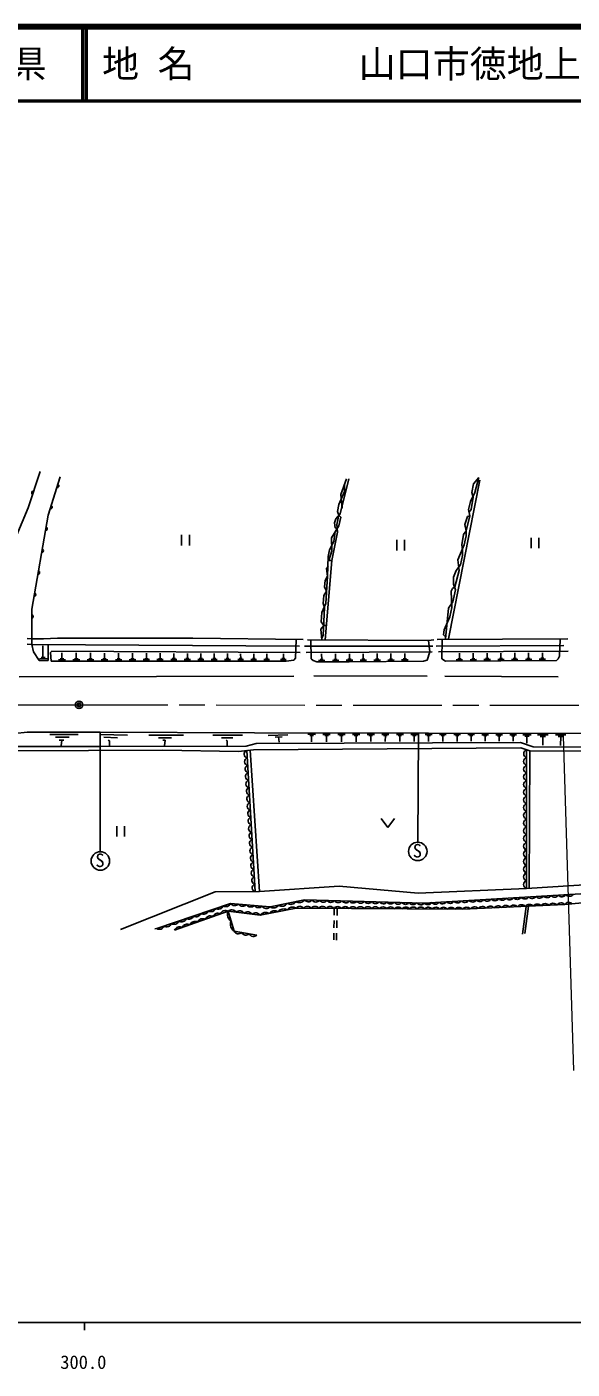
# Model space of a CAD drawing. Units: millimetres, scale not verified. Extents: x 40000 to 680000, y 20000 to 380000.
# Drawn here: x 360218 to 433869, y 198715 to 380000 of the extents above; entities that cross this region are included whole.
import ezdxf
from ezdxf.enums import TextEntityAlignment as Align

# ---------------------------------------------------------------- set-up
doc = ezdxf.new("R2010")
doc.units = ezdxf.units.MM
doc.header["$LTSCALE"] = 1000
doc.header["$PDMODE"] = 32
doc.header["$PDSIZE"] = 500
doc.linetypes.add('CHAIN', pattern=[18.5, 12, -1.5, 3.5, -1.5])
for name, color, linetype, lineweight in [('M-BGD', 7, 'Continuous', 25), ('M-BMK', 2, 'CHAIN', 13), ('M-BMK-SRVR', 3, 'Continuous', 25), ('M-STR-HTXT', 7, 'Continuous', 13), ('M-STR-STRC', 7, 'Continuous', 25), ('M-TTL', 2, 'Continuous', 140), ('M-TTL-BAND', 7, 'Continuous', 25), ('M-TTL-LINE', 7, 'Continuous', 50)]:
    doc.layers.add(name, color=color, linetype=linetype, lineweight=lineweight)
doc.layers.add('M-TTL-TXT', color=7, linetype='Continuous')
doc.styles.add('ＭＳ ゴシック', font='')
doc.styles.get('ＭＳ ゴシック').set_extended_font_data('MS Gothic')

msp = doc.modelspace()

# ---------------------------------------------------------------- linework, layer by layer
at = {"layer": 'M-BGD'}
for p, q in [((421243, 319123), (420566, 318276)), ((420735, 317091), (421243, 319123)), ((403124, 317260), (402362, 315482)), ((403717, 318954), (402532, 314212)), ((403378, 318954), (402616, 316837)), ((403124, 318192), (403124, 317260)), ((421412, 318784), (417179, 297364)), ((420566, 318276), (420312, 317091)), ((402362, 315482), (402193, 314551)), ((402616, 316837), (402786, 314974)), ((419888, 314805), (420142, 315906)), ((420142, 315906), (420735, 317091)), ((420481, 316498), (420227, 314805)), ((420312, 317091), (420481, 316498)), ((402532, 314212), (401939, 313535)), ((402362, 314043), (402108, 312773)), ((402193, 314551), (402362, 314043)), ((402362, 314043), (402616, 313789)), ((402616, 313789), (402362, 312604)), ((419719, 313874), (419380, 312773)), ((419550, 311926), (420058, 313958)), ((420058, 313958), (419719, 313874)), ((420058, 313958), (419888, 314805)), ((420227, 314805), (419973, 314466)), ((402362, 312604), (401346, 310995)), ((401854, 311842), (401685, 310487)), ((401939, 313535), (401770, 313027)), ((401770, 313027), (401854, 312350)), ((401854, 312350), (402108, 312265)), ((402108, 312773), (402193, 311757)), ((419211, 311418), (419550, 311926)), ((419380, 312773), (419550, 311926)), ((419550, 311926), (419550, 311249)), ((381118, 311373), (381118, 309973)), ((382168, 309973), (382168, 311373)), ((401685, 310487), (401092, 309386)), ((401346, 310995), (401431, 309217)), ((402193, 311757), (401431, 307947)), ((410191, 310698), (410191, 309298)), ((411241, 309298), (411241, 310698)), ((419296, 310064), (418449, 308032)), ((418957, 310064), (419211, 311418)), ((419042, 309386), (418957, 310064)), ((419550, 311249), (419296, 310064)), ((428327, 310981), (428327, 309581)), ((429377, 309581), (429377, 310981)), ((400923, 308455), (400838, 305830)), ((401092, 309386), (400923, 308455)), ((401431, 309217), (401008, 307947)), ((418788, 307354), (419042, 308624)), ((419042, 308624), (419042, 309386)), ((401431, 307947), (400500, 297194)), ((400923, 307100), (400669, 306846)), ((400669, 306846), (400838, 305830)), ((401008, 307947), (401431, 307947)), ((417856, 305661), (418195, 306592)), ((418618, 306592), (418026, 304391)), ((418195, 306592), (418788, 307354)), ((418449, 308032), (418618, 306592)), ((400500, 305238), (400415, 304391)), ((400838, 305830), (400500, 305238)), ((400838, 305830), (400584, 302105)), ((417856, 304730), (417856, 305661)), ((418110, 303968), (417856, 304730)), ((400330, 303206), (400246, 302105)), ((400669, 303798), (400330, 303206)), ((400415, 304391), (400669, 303798)), ((417687, 304137), (417518, 303798)), ((417518, 303798), (417602, 301597)), ((418026, 304391), (417687, 304137)), ((417772, 302359), (418110, 303968)), ((400584, 302105), (400076, 300920)), ((400246, 302105), (400415, 301597)), ((400415, 301597), (400246, 297787)), ((416756, 297364), (417179, 301512)), ((417179, 301512), (417772, 302359)), ((417602, 301597), (417348, 300327)), ((400330, 299142), (399907, 298634)), ((400076, 300920), (399992, 299650)), ((399992, 299650), (400330, 299142)), ((400669, 299142), (400330, 299142)), ((417348, 300327), (416586, 298549)), ((360265, 297380), (360876, 297364)), ((360876, 297364), (360876, 296602)), ((360876, 297364), (362484, 297364)), ((362484, 297364), (364347, 297448)), ((364347, 297448), (382635, 297448)), ((382635, 297448), (397536, 297279)), ((399907, 298634), (400076, 297194)), ((400246, 297787), (400076, 297448)), ((433266, 297364), (415655, 297279)), ((416586, 298549), (416502, 297872)), ((416502, 297872), (416756, 297618)), ((360260, 296628), (360876, 296602)), ((360876, 296602), (361130, 295586)), ((360878, 296594), (397028, 296348)), ((361130, 295586), (361892, 294400)), ((362358, 294886), (362396, 296386)), ((363098, 294400), (363077, 296517)), ((363416, 295501), (363585, 295670)), ((363500, 294316), (363416, 295501)), ((363585, 295670), (397113, 295501)), ((396605, 297194), (396520, 294739)), ((397706, 296348), (415062, 296348)), ((397960, 295501), (414978, 295586)), ((398129, 297194), (414470, 297110)), ((398637, 294654), (398552, 297194)), ((414639, 295586), (414300, 294485)), ((415185, 297206), (414470, 297110)), ((414470, 297110), (414639, 295586)), ((432758, 296432), (415486, 296348)), ((433350, 295670), (415824, 295586)), ((416332, 297279), (416248, 294654)), ((432165, 294993), (432250, 297279)), ((361892, 294400), (363098, 294400)), ((363006, 294670), (361910, 294664)), ((362680, 294806), (362143, 294806)), ((395250, 294316), (363500, 294316)), ((365439, 294518), (364493, 294517)), ((365202, 294660), (364730, 294659)), ((364966, 294659), (364965, 295463)), ((367365, 294522), (366433, 294520)), ((367132, 294661), (366666, 294660)), ((366899, 294661), (366897, 295454)), ((369279, 294525), (368359, 294523)), ((369048, 294663), (368589, 294662)), ((368818, 294662), (368817, 295444)), ((371179, 294528), (370272, 294527)), ((370952, 294664), (370498, 294663)), ((370725, 294664), (370724, 295434)), ((373066, 294532), (372172, 294530)), ((372843, 294665), (372396, 294665)), ((372619, 294665), (372618, 295425)), ((374941, 294535), (374060, 294533)), ((374720, 294667), (374280, 294666)), ((374500, 294666), (374499, 295415)), ((376803, 294538), (375935, 294537)), ((376586, 294668), (376151, 294667)), ((376368, 294668), (376367, 295406)), ((378652, 294541), (377797, 294540)), ((378438, 294669), (378010, 294669)), ((378224, 294669), (378223, 295396)), ((380489, 294545), (379646, 294543)), ((380278, 294671), (379857, 294670)), ((380067, 294670), (380066, 295387)), ((382314, 294548), (381483, 294546)), ((382106, 294672), (381691, 294671)), ((381898, 294672), (381897, 295378)), ((384126, 294551), (383308, 294550)), ((383921, 294673), (383512, 294673)), ((383717, 294673), (383715, 295369)), ((385926, 294554), (385120, 294553)), ((385724, 294675), (385321, 294674)), ((385523, 294674), (385522, 295360)), ((387714, 294557), (386920, 294556)), ((387515, 294676), (387118, 294675)), ((387317, 294676), (387316, 295350)), ((389490, 294560), (388708, 294559)), ((389294, 294677), (388903, 294677)), ((389099, 294677), (389097, 295341)), ((391254, 294563), (390484, 294562)), ((391061, 294679), (390676, 294678)), ((390868, 294678), (390867, 295333)), ((393005, 294566), (392248, 294565)), ((392816, 294680), (392437, 294679)), ((392626, 294679), (392625, 295324)), ((395244, 294566), (394487, 294565)), ((395055, 294680), (394676, 294679)), ((394865, 294679), (394864, 295324)), ((396266, 294485), (395250, 294316)), ((396520, 294739), (396266, 294485)), ((398891, 294400), (398637, 294654)), ((399399, 294231), (398891, 294400)), ((403766, 294257), (399399, 294231)), ((400479, 294437), (399602, 294432)), ((400259, 294568), (399821, 294565)), ((400040, 294566), (400035, 295311)), ((402353, 294448), (401478, 294443)), ((402134, 294578), (401696, 294576)), ((401915, 294577), (401911, 295321)), ((404226, 294459), (403352, 294454)), ((404007, 294589), (403570, 294587)), ((413792, 294316), (403766, 294257)), ((403789, 294588), (403784, 295331)), ((406098, 294470), (405225, 294465)), ((405879, 294600), (405443, 294597)), ((405661, 294599), (405656, 295340)), ((407967, 294481), (407097, 294476)), ((407749, 294611), (407314, 294608)), ((407531, 294609), (407527, 295350)), ((409836, 294492), (408967, 294487)), ((409618, 294621), (409183, 294619)), ((409401, 294620), (409396, 295359)), ((411703, 294503), (410835, 294498)), ((411485, 294632), (411051, 294630)), ((411268, 294631), (411264, 295369)), ((414300, 294485), (413792, 294316)), ((416248, 294654), (416756, 294316)), ((416756, 294316), (431742, 294400)), ((419080, 294529), (418207, 294524)), ((418861, 294659), (418425, 294656)), ((418643, 294657), (418639, 295399)), ((420951, 294539), (420080, 294534)), ((420732, 294669), (420297, 294666)), ((420515, 294668), (420510, 295408)), ((422820, 294550), (421950, 294545)), ((422602, 294679), (422167, 294677)), ((422384, 294678), (422380, 295417)), ((424688, 294560), (423819, 294556)), ((424470, 294690), (424036, 294687)), ((424253, 294688), (424249, 295426)), ((426554, 294571), (425687, 294566)), ((426336, 294700), (425903, 294697)), ((426120, 294699), (426115, 295435)), ((428418, 294582), (427553, 294577)), ((428201, 294710), (427768, 294708)), ((427985, 294709), (427981, 295444)), ((430281, 294592), (429417, 294587)), ((430064, 294720), (429633, 294718)), ((429848, 294719), (429844, 295453)), ((431742, 294400), (431996, 294654)), ((431996, 294654), (432165, 294993)), ((396266, 292284), (359182, 292199)), ((398976, 292368), (414300, 292284)), ((416671, 292284), (431996, 292199)), ((360283, 284748), (358590, 284579)), ((370113, 284721), (370104, 268577)), ((390974, 284667), (492538, 284460)), ((363331, 284410), (367141, 284410)), ((364093, 284071), (365956, 284071)), ((364601, 283648), (365194, 283648)), ((364940, 283648), (364855, 282886)), ((370104, 284410), (373830, 284325)), ((370612, 284071), (372475, 283986)), ((371205, 283648), (371374, 283563)), ((371374, 283563), (371374, 282886)), ((376708, 284325), (381365, 284325)), ((377978, 283986), (379756, 283986)), ((378571, 283648), (378910, 283648)), ((378910, 283648), (378825, 282886)), ((385344, 284325), (389324, 284325)), ((386530, 283986), (388054, 283986)), ((387122, 283648), (387292, 283563)), ((387292, 283563), (387292, 282801)), ((392832, 284297), (395454, 284375)), ((393737, 284087), (394713, 284133)), ((394217, 284110), (394276, 283408)), ((398177, 284452), (399189, 284450)), ((398429, 284300), (398936, 284299)), ((398683, 284299), (398681, 283439)), ((400194, 284448), (401196, 284446)), ((400445, 284297), (400945, 284296)), ((400695, 284297), (400693, 283446)), ((402202, 284444), (403193, 284442)), ((402449, 284295), (402945, 284294)), ((402697, 284294), (402695, 283452)), ((404198, 284440), (405178, 284438)), ((404443, 284293), (404933, 284292)), ((404688, 284292), (404686, 283459)), ((406184, 284436), (407153, 284434)), ((406426, 284290), (406911, 284289)), ((406668, 284290), (406666, 283465)), ((408159, 284432), (409118, 284430)), ((408398, 284288), (408878, 284287)), ((408638, 284287), (408636, 283472)), ((410123, 284428), (411072, 284426)), ((410360, 284285), (410834, 284284)), ((410597, 284285), (410595, 283478)), ((412077, 284424), (413015, 284422)), ((412311, 284283), (412780, 284282)), ((412546, 284282), (412544, 283485)), ((413115, 284604), (413030, 269932)), ((414020, 284420), (414948, 284418)), ((414252, 284280), (414716, 284279)), ((414484, 284280), (414482, 283491)), ((415953, 284416), (416871, 284414)), ((416182, 284278), (416641, 284277)), ((416412, 284278), (416410, 283498)), ((417876, 284412), (418783, 284410)), ((418103, 284276), (418556, 284275)), ((418329, 284275), (418328, 283504)), ((419788, 284408), (420686, 284406)), ((420012, 284273), (420461, 284272)), ((420237, 284273), (420235, 283510)), ((421691, 284404), (422578, 284403)), ((421912, 284271), (422356, 284270)), ((422134, 284271), (422132, 283517)), ((423583, 284401), (424459, 284399)), ((423802, 284269), (424240, 284268)), ((424021, 284268), (424019, 283523)), ((425464, 284397), (426331, 284395)), ((425681, 284266), (426114, 284265)), ((425898, 284266), (425896, 283529)), ((427193, 284393), (428336, 284391)), ((427479, 284221), (428050, 284220)), ((427764, 284221), (427762, 283250)), ((429200, 284389), (430614, 284386)), ((429553, 284176), (430260, 284175)), ((429906, 284176), (429904, 282974)), ((431611, 284384), (433030, 284381)), ((431965, 284171), (432675, 284169)), ((432320, 284170), (432317, 282964)), ((358506, 282227), (378571, 282293)), ((378571, 282293), (388816, 282124)), ((389942, 282254), (391077, 263203)), ((390372, 282304), (391654, 263205)), ((427721, 282350), (427701, 263634)), ((428136, 282206), (483747, 281915)), ((408092, 273064), (408992, 271864)), ((408992, 271864), (409892, 273064)), ((427650, 261215), (427171, 257449)), ((427980, 261231), (427499, 257555)), ((401715, 259315), (401694, 258315)), ((401748, 260941), (401729, 260014)), ((402092, 259296), (402068, 258296)), ((402132, 260938), (402109, 259996)), ((401679, 257615), (401660, 256688)), ((402051, 257596), (402029, 256653))]:
    msp.add_line(p, q, dxfattribs=at)
for points in [[(362014, 319944), (360402, 315033), (357736, 308694), (353933, 298380)], [(360876, 297364), (360886, 301342), (363094, 314046), (364726, 319233)], [(390974, 284667), (370113, 284721), (360283, 284748)], [(358590, 282801), (370112, 282792), (389858, 282845), (391174, 283214)], [(491498, 282236), (484099, 282552), (428586, 282780), (426901, 283332), (391174, 283214)], [(488514, 279698), (485046, 278491), (484242, 278654), (486973, 280558), (483747, 281915), (484864, 280292), (477966, 275868), (449859, 266653), (440485, 264438), (427701, 263634), (413086, 262995), (402423, 263943), (391654, 263205), (385642, 263179), (372848, 258091)], [(388816, 282124), (390819, 282356), (426947, 282619), (428136, 282206), (428058, 263656)], [(377514, 258200), (377760, 258217), (387730, 261623), (393067, 261149), (397718, 262097), (413885, 261669), (441077, 263268), (461693, 269015), (479163, 274307), (482544, 276872)], [(483826, 276864), (479261, 273361), (461774, 267602), (440839, 262226), (432873, 261456), (419054, 260820), (396582, 260978), (391732, 260008), (387397, 260569), (380182, 257989)], [(387397, 260569), (388204, 257866), (391276, 257322)]]:
    msp.add_lwpolyline(points, dxfattribs=at)
for centre in [(370150, 267349), (413017, 268639)]:
    msp.add_circle(centre, 1250, dxfattribs=at)
for centre, radius, start, end in [((361132, 317076), 256, 84.49926, 239.13849), ((364279, 318000), 256, 265.21051, 59.84974), ((363379, 315138), 256, 265.21051, 59.84974), ((362718, 312211), 256, 272.82376, 67.463), ((362204, 309255), 256, 272.82376, 67.463), ((361691, 306299), 256, 272.82376, 67.463), ((361177, 303343), 256, 272.82376, 67.463), ((360828, 300364), 256, 282.52445, 77.16368), ((390087, 281760), 515, 106.33848, 260.47882), ((390147, 280757), 515, 106.33848, 260.47882), ((427857, 280791), 538, 104.7918, 255.08717), ((427858, 281830), 538, 104.7918, 255.08717), ((390207, 279754), 515, 106.33848, 260.47882), ((390266, 278752), 515, 106.33848, 260.47882), ((427855, 278711), 538, 104.7918, 255.08717), ((427856, 279751), 538, 104.7918, 255.08717), ((390326, 277749), 515, 106.33848, 260.47882), ((427854, 277671), 538, 104.7918, 255.08717), ((390386, 276746), 515, 106.33848, 260.47882), ((390446, 275743), 515, 106.33848, 260.47882), ((427851, 275592), 538, 104.7918, 255.08717), ((427853, 276631), 538, 104.7918, 255.08717), ((390505, 274741), 515, 106.33848, 260.47882), ((390565, 273738), 515, 106.33848, 260.47882), ((427849, 273512), 538, 104.7918, 255.08717), ((427850, 274552), 538, 104.7918, 255.08717), ((390625, 272735), 515, 106.33848, 260.47882), ((390685, 271733), 515, 106.33848, 260.47882), ((427847, 271432), 538, 104.7918, 255.08717), ((427848, 272472), 538, 104.7918, 255.08717), ((390744, 270730), 515, 106.33848, 260.47882), ((390804, 269727), 515, 106.33848, 260.47882), ((427846, 270393), 538, 104.7918, 255.08717), ((390864, 268725), 515, 106.33848, 260.47882), ((427844, 268313), 538, 104.7918, 255.08717), ((427845, 269353), 538, 104.7918, 255.08717), ((390923, 267722), 515, 106.33848, 260.47882), ((390983, 266719), 515, 106.33848, 260.47882), ((427842, 266233), 538, 104.7918, 255.08717), ((427843, 267273), 538, 104.7918, 255.08717), ((391043, 265716), 515, 106.33848, 260.47882), ((391103, 264714), 515, 106.33848, 260.47882), ((427841, 265194), 538, 104.7918, 255.08717), ((391162, 263711), 515, 106.33848, 260.47882), ((427839, 264154), 538, 104.7918, 255.08717), ((386096, 261519), 680, 238.082, 339.63313), ((387093, 261859), 680, 238.082, 339.63313), ((388304, 262022), 699, 214.89126, 314.95784), ((389371, 261928), 699, 214.89126, 314.95784), ((390438, 261833), 699, 214.89126, 314.95784), ((391505, 261738), 699, 214.89126, 314.95784), ((392573, 261643), 699, 214.89126, 314.95784), ((393532, 261835), 829, 235.82632, 327.20903), ((394695, 262072), 829, 235.82632, 327.20903), ((396101, 260229), 889, 57.26931, 145.35056), ((395858, 262309), 829, 235.82632, 327.20903), ((397021, 262546), 829, 235.82632, 327.20903), ((397090, 260577), 647, 37.43622, 141.75823), ((398111, 260570), 647, 37.43622, 141.75823), ((398234, 262469), 636, 215.84307, 321.12488), ((399132, 260563), 647, 37.43622, 141.75823), ((399244, 262442), 636, 215.84307, 321.12488), ((400154, 260556), 647, 37.43622, 141.75823), ((400254, 262415), 636, 215.84307, 321.12488), ((401175, 260548), 647, 37.43622, 141.75823), ((401265, 262389), 636, 215.84307, 321.12488), ((402197, 260541), 647, 37.43622, 141.75823), ((402275, 262362), 636, 215.84307, 321.12488), ((403218, 260534), 647, 37.43622, 141.75823), ((403286, 262335), 636, 215.84307, 321.12488), ((404240, 260527), 647, 37.43622, 141.75823), ((404296, 262308), 636, 215.84307, 321.12488), ((405261, 260520), 647, 37.43622, 141.75823), ((405306, 262282), 636, 215.84307, 321.12488), ((406283, 260513), 647, 37.43622, 141.75823), ((406317, 262255), 636, 215.84307, 321.12488), ((407304, 260505), 647, 37.43622, 141.75823), ((407327, 262228), 636, 215.84307, 321.12488), ((408326, 260498), 647, 37.43622, 141.75823), ((408338, 262201), 636, 215.84307, 321.12488), ((409348, 262175), 636, 215.84307, 321.12488), ((409347, 260491), 647, 37.43622, 141.75823), ((410359, 262148), 636, 215.84307, 321.12488), ((410369, 260484), 647, 37.43622, 141.75823), ((411369, 262121), 636, 215.84307, 321.12488), ((411390, 260477), 647, 37.43622, 141.75823), ((412379, 262094), 636, 215.84307, 321.12488), ((412412, 260469), 647, 37.43622, 141.75823), ((413390, 262068), 636, 215.84307, 321.12488), ((413433, 260462), 647, 37.43622, 141.75823), ((414366, 262082), 634, 220.63964, 326.09328), ((414455, 260455), 647, 37.43622, 141.75823), ((415373, 262141), 634, 220.63964, 326.09328), ((415476, 260448), 647, 37.43622, 141.75823), ((416380, 262200), 634, 220.63964, 326.09328), ((416498, 260441), 647, 37.43622, 141.75823), ((417387, 262259), 634, 220.63964, 326.09328), ((417519, 260434), 647, 37.43622, 141.75823), ((418394, 262318), 634, 220.63964, 326.09328), ((418541, 260426), 647, 37.43622, 141.75823), ((419401, 262378), 634, 220.63964, 326.09328), ((419606, 260403), 691, 42.30108, 142.97172), ((420408, 262437), 634, 220.63964, 326.09328), ((420669, 260452), 691, 42.30108, 142.97172), ((421416, 262496), 634, 220.63964, 326.09328), ((421732, 260501), 691, 42.30108, 142.97172), ((422423, 262555), 634, 220.63964, 326.09328), ((422795, 260550), 691, 42.30108, 142.97172), ((423430, 262615), 634, 220.63964, 326.09328), ((423858, 260599), 691, 42.30108, 142.97172), ((424437, 262674), 634, 220.63964, 326.09328), ((424921, 260648), 691, 42.30108, 142.97172), ((425444, 262733), 634, 220.63964, 326.09328), ((425984, 260697), 691, 42.30108, 142.97172), ((426451, 262792), 634, 220.63964, 326.09328), ((427047, 260746), 691, 42.30108, 142.97172), ((427458, 262852), 634, 220.63964, 326.09328), ((428110, 260795), 691, 42.30108, 142.97172), ((428465, 262911), 634, 220.63964, 326.09328), ((429173, 260844), 691, 42.30108, 142.97172), ((429473, 262970), 634, 220.63964, 326.09328), ((430236, 260893), 691, 42.30108, 142.97172), ((430480, 263029), 634, 220.63964, 326.09328), ((431299, 260942), 691, 42.30108, 142.97172), ((431487, 263089), 634, 220.63964, 326.09328), ((432362, 260991), 691, 42.30108, 142.97172), ((432494, 263148), 634, 220.63964, 326.09328), ((433407, 261130), 625, 42.4114, 148.63258), ((433501, 263207), 634, 220.63964, 326.09328), ((380114, 259476), 680, 238.082, 339.63313), ((381111, 259816), 680, 238.082, 339.63313), ((382108, 260157), 680, 238.082, 339.63313), ((383105, 260497), 680, 238.082, 339.63313), ((383949, 258833), 724, 60.57828, 158.78234), ((384102, 260838), 680, 238.082, 339.63313), ((384980, 259201), 724, 60.57828, 158.78234), ((385099, 261178), 680, 238.082, 339.63313), ((386011, 259570), 724, 60.57828, 158.78234), ((387041, 259939), 724, 60.57828, 158.78234), ((388432, 260143), 1120, 157.59658, 235.66533), ((387878, 260031), 722, 33.45307, 131.78329), ((388962, 259890), 722, 33.45307, 131.78329), ((390046, 259750), 722, 33.45307, 131.78329), ((391130, 259610), 722, 33.45307, 131.78329), ((392464, 259502), 889, 57.26931, 145.35056), ((393676, 259745), 889, 57.26931, 145.35056), ((394889, 259987), 889, 57.26931, 145.35056), ((378120, 258794), 680, 238.082, 339.63313), ((379117, 259135), 680, 238.082, 339.63313), ((380857, 257727), 724, 60.57828, 158.78234), ((381888, 258096), 724, 60.57828, 158.78234), ((382919, 258464), 724, 60.57828, 158.78234), ((388836, 258791), 1120, 157.59658, 235.66533), ((388789, 258185), 666, 208.596, 311.31334), ((389813, 258003), 666, 208.596, 311.31334), ((390837, 257822), 666, 208.596, 311.31334)]:
    msp.add_arc(centre, radius, start, end, dxfattribs=at)
at = {"layer": 'M-BMK'}
for p, q in [((266290, 288652), (367272, 288435)), ((367272, 288435), (467904, 288353))]:
    msp.add_line(p, q, dxfattribs=at)
at = {"layer": 'M-BMK-SRVR'}
msp.add_circle((367272, 288435), 500, dxfattribs=at)
msp.add_point((367272, 288435), dxfattribs=at)
at = {"layer": 'M-STR-HTXT'}
msp.add_line((432673, 284240), (434028, 239028), dxfattribs=at)
at = {"layer": 'M-STR-STRC'}
for p, q in [((372351, 272044), (372351, 270644)), ((373401, 270644), (373401, 272044))]:
    msp.add_line(p, q, dxfattribs=at)
at = {"layer": 'M-TTL'}
msp.add_line((680000, 380000), (40000, 380000), dxfattribs=at)
at = {"layer": 'M-TTL-BAND'}
for p, q in [((40000, 205000), (579000, 205000)), ((368000, 205000), (368000, 204000))]:
    msp.add_line(p, q, dxfattribs=at)
at = {"layer": 'M-TTL-LINE'}
for p, q in [((367750, 380000), (367750, 370000)), ((368250, 380000), (368250, 370000)), ((40000, 370000), (680000, 370000))]:
    msp.add_line(p, q, dxfattribs=at)

# ---------------------------------------------------------------- texts
at = {"layer": 'M-BGD', "style": 'ＭＳ ゴシック'}
for p in [(369471, 265975), (412338, 267265)]:
    msp.add_text('S', height=1833, dxfattribs=at).set_placement(p, align=Align.BOTTOM_LEFT)
at = {"layer": 'M-TTL-BAND', "style": 'ＭＳ ゴシック'}
msp.add_text('300.0', height=1833, dxfattribs=at).set_placement((367844, 198195), align=Align.BOTTOM_CENTER)
at = {"layer": 'M-TTL-TXT', "style": 'ＭＳ ゴシック'}
msp.add_text('山\u3000口\u3000県', height=3666, dxfattribs=at).set_placement((350375, 375000), align=Align.MIDDLE_CENTER)
for s, p in [('地 名', (370380, 375000)), ('山口市徳地上村', (405024, 375000))]:
    msp.add_text(s, height=3666, dxfattribs=at).set_placement(p, align=Align.MIDDLE_LEFT)

doc.saveas('drawing.dxf')
